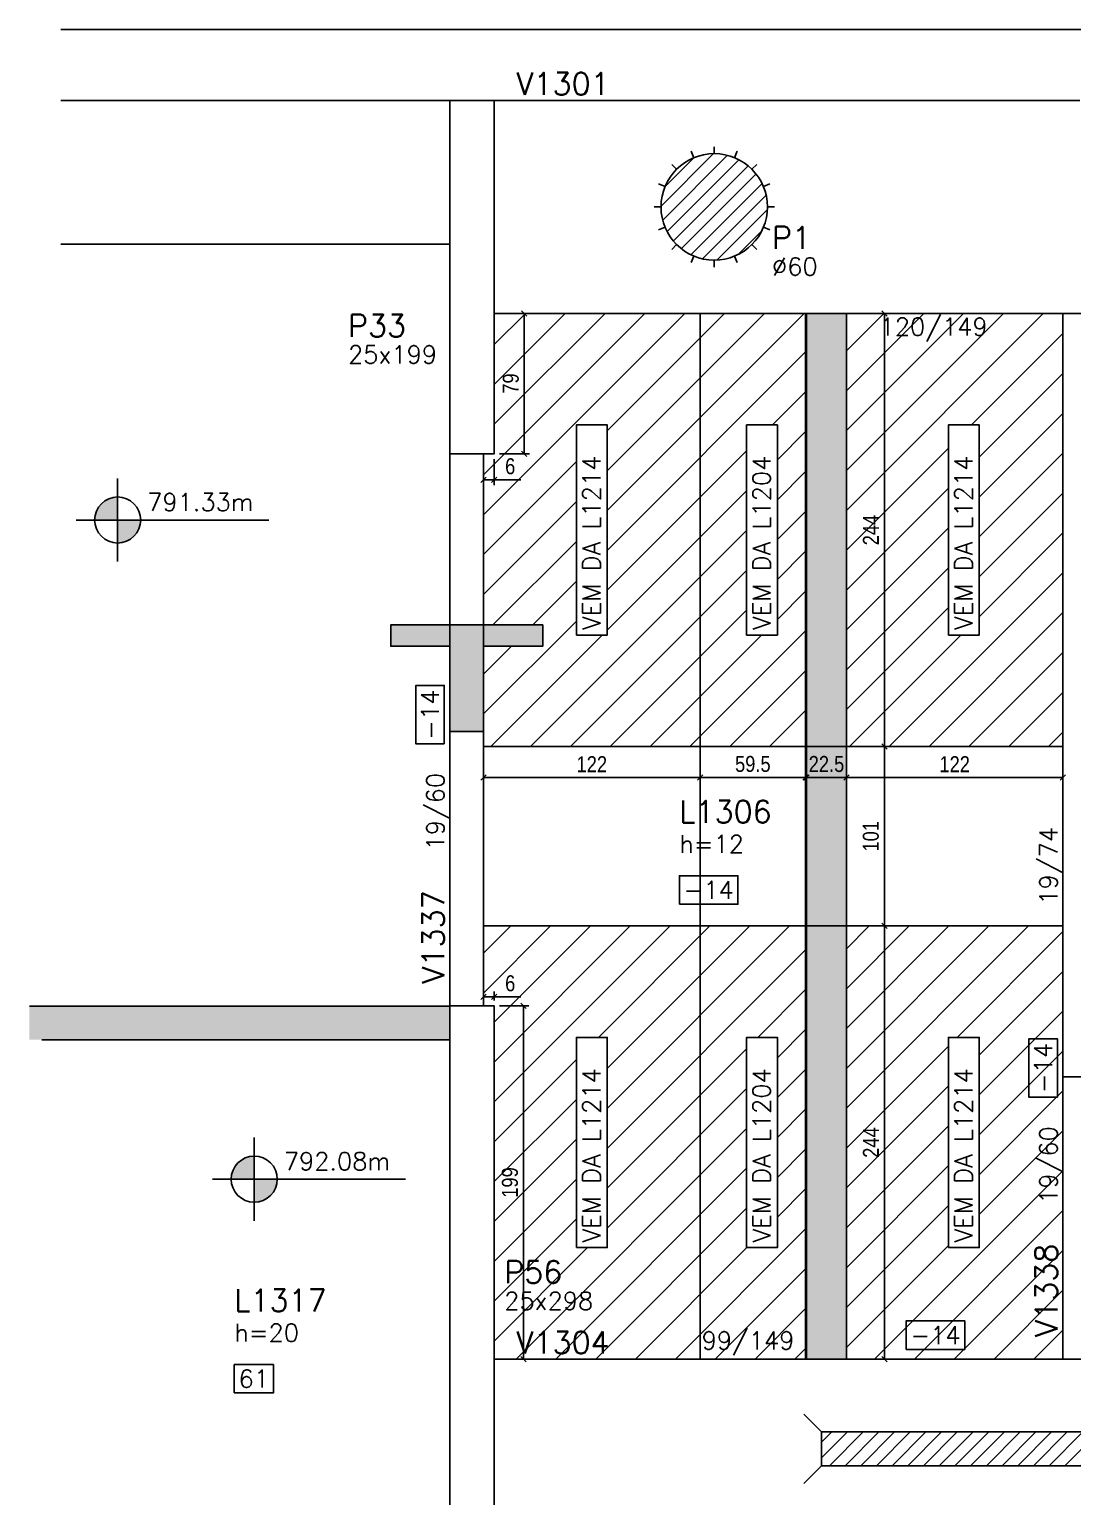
# Model space of a CAD drawing. Extents: x -3557 to 8661, y -614 to 3008.
# Drawn here: x 2381 to 2969, y 1343 to 2170 of the extents above; entities that cross this region are included whole.
import ezdxf
from ezdxf.enums import TextEntityAlignment as Align

# ---------------------------------------------------------------- set-up
doc = ezdxf.new("R2010")
doc.units = 0
for name, color, linetype in [('COTA', 241, 'Continuous'), ('F-CORTE', 4, 'Continuous'), ('F-DESNIVEL-1', 254, 'Continuous'), ('F-LAJES', 3, 'Continuous'), ('F-LAJES-DIM', 2, 'Continuous'), ('F-LAJES-NOME', 4, 'Continuous'), ('F-NÍVEL-PLANTA', 2, 'Continuous'), ('F-PILARES-DIM', 172, 'Continuous'), ('F-PILARES-HACH', 174, 'Continuous'), ('F-PILARES-M', 170, 'Continuous'), ('F-PILARES-N', 170, 'Continuous'), ('F-PILARES-NASCE', 4, 'Continuous'), ('F-PILARES-NOME', 170, 'Continuous'), ('F-PILARES-S', 170, 'Continuous'), ('F-SOLIDO-CORTE', 71, 'Continuous'), ('F-TEXTO', 6, 'Continuous'), ('F-VIGAS', 3, 'Continuous'), ('F-VIGAS-DIM', 2, 'Continuous'), ('F-VIGAS-NOME', 4, 'Continuous'), ('Painéis', 200, 'Continuous')]:
    doc.layers.add(name, color=color, linetype=linetype)
doc.layers.add('F-DESNIVEL-2', color=7, linetype='Continuous', true_color=0xffd1e8)
doc.layers.add('Hachura', color=251, linetype='Continuous', lineweight=9)
doc.styles.add('COTA TECNICA-50', font='techl___.ttf', dxfattribs={"height": 9})
doc.styles.add('MCP', font='romans.shx')
doc.dimstyles.new('COTA PAINEL-50', dxfattribs={"dimtxt": 9, "dimasz": 3, "dimexe": 3, "dimexo": 3, "dimgap": 3, "dimtad": 1, "dimdec": 1, "dimzin": 12, "dimdsep": 46, "dimtxsty": 'COTA TECNICA-50', "dimblk1": 'OBLIQUE', "dimblk2": 'OBLIQUE', "dimsah": 1, "dimcen": 0.9, "dimclrd": 4, "dimclre": 4, "dimclrt": 240, "dimadec": 1, "dimazin": 3, "dimtfac": 1, "dimtdec": 1, "dimtmove": 0, "dimatfit": 3, "dimfxl": 1, "dimtolj": 1, "dimtzin": 12, "dimarcsym": 0})
pattern_1 = [(45, (3857.195, 715.201), (-4.419417, 4.419417), [])]

# ---------------------------------------------------------------- blocks, each defined once
blk = doc.blocks.new('*U519')
at = {"layer": 'F-LAJES-DIM', "color": 1}
blk.add_lwpolyline([(0, 0), (33, 0), (33, 16), (0, 16)], close=True, dxfattribs=at)
at = {"layer": 'F-LAJES-DIM', "style": 'MCP'}
blk.add_attdef('DIM', text='', height=10, dxfattribs=at).set_placement((16.5, 8), align=Align.MIDDLE_CENTER)
blk = doc.blocks.new('*U517')
at = {"layer": 'F-VIGAS-DIM', "color": 1}
blk.add_lwpolyline([(0, 0), (33, 0), (33, 16), (0, 16)], close=True, dxfattribs=at)
at = {"layer": 'F-VIGAS-DIM', "style": 'MCP'}
blk.add_attdef('DIM', text='', height=10, dxfattribs=at).set_placement((16.5, 8), align=Align.MIDDLE_CENTER)
blk = doc.blocks.new('*U488')
at = {"layer": 'F-VIGAS-DIM', "color": 1}
blk.add_lwpolyline([(0, 0), (33, 0), (33, 16), (0, 16)], close=True, dxfattribs=at)
at = {"layer": 'F-VIGAS-DIM', "style": 'MCP'}
blk.add_attdef('DIM', text='', height=10, dxfattribs=at).set_placement((16.5, 8), align=Align.MIDDLE_CENTER)
blk = doc.blocks.new('*U535')
at = {"layer": 'F-VIGAS-DIM', "color": 1}
blk.add_lwpolyline([(0, 0), (33, 0), (33, 16), (0, 16)], close=True, dxfattribs=at)
at = {"layer": 'F-VIGAS-DIM', "style": 'MCP'}
blk.add_attdef('DIM', text='', height=10, dxfattribs=at).set_placement((16.5, 8), align=Align.MIDDLE_CENTER)
blk = doc.blocks.new('Nível - Planta')
at = {"layer": 'F-NÍVEL-PLANTA'}
h = blk.add_hatch(color=71, dxfattribs=at)
h.paths.add_polyline_path([(0, 0), (0, 0.26, 0.414214), (-0.26, 0)])
h.paths.add_polyline_path([(0.26, 0), (0, 0), (0, -0.26, 0.414214)])
for p, q in [((0, -0.469), (0, 0.469)), ((-0.469, 0), (1.704, 0))]:
    blk.add_line(p, q, dxfattribs=at)
blk.add_circle((0, 0), 0.26, dxfattribs=at)
at = {"layer": 'F-TEXTO', "color": 3, "style": 'MCP'}
blk.add_attdef('NÍVEL', (0.333, 0.102), '', height=0.2, dxfattribs=at)
blk = doc.blocks.new('*U508')
at = {"layer": 'F-LAJES-DIM', "color": 1}
blk.add_lwpolyline([(0, 0), (22, 0), (22, 16), (0, 16)], close=True, dxfattribs=at)
at = {"layer": 'F-LAJES-DIM', "style": 'MCP'}
blk.add_attdef('DIM', text='', height=10, dxfattribs=at).set_placement((11, 8), align=Align.MIDDLE_CENTER)
blk = doc.blocks.new('_Oblique')
at = {"color": 0, "linetype": 'ByBlock', "lineweight": -2}
blk.add_line((-0.5, -0.5), (0.5, 0.5), dxfattribs=at)
blk = doc.blocks.new('*D553')
at = {"layer": 'COTA', "color": 4, "lineweight": -2, "transparency": 16777216}
for p, q in [((2637.2, 1762.7), (2637.2, 1745.26)), ((2759.2, 1762.7), (2759.2, 1745.26)), ((2637.2, 1748.26), (2759.2, 1748.26))]:
    blk.add_line(p, q, dxfattribs=at)
at = {"layer": 'Defpoints', "color": 0, "transparency": 16777216}
for p in [(2637.2, 1765.7), (2759.2, 1765.7), (2759.2, 1748.26)]:
    blk.add_point(p, dxfattribs=at)
at = {"layer": 'COTA', "color": 4, "lineweight": -2, "transparency": 16777216, "xscale": 3, "yscale": 3, "zscale": 3, "rotation": 180}
blk.add_blockref('_Oblique', (2637.2, 1748.26), dxfattribs=at)
at = {"layer": 'COTA', "color": 4, "lineweight": -2, "transparency": 16777216, "xscale": 3, "yscale": 3, "zscale": 3}
blk.add_blockref('_Oblique', (2759.2, 1748.26), dxfattribs=at)
at = {"layer": 'COTA', "color": 240, "transparency": 16777216, "insert": (2698.2, 1755.81), "char_height": 9, "attachment_point": 5, "style": 'COTA TECNICA-50'}
blk.add_mtext('\\A1;122', dxfattribs=at)
blk = doc.blocks.new('*D554')
at = {"layer": 'COTA', "color": 4, "lineweight": -2, "transparency": 16777216}
for p, q in [((2759.2, 1762.7), (2759.2, 1745.26)), ((2818.7, 1762.7), (2818.7, 1745.26)), ((2759.2, 1748.26), (2818.7, 1748.26))]:
    blk.add_line(p, q, dxfattribs=at)
at = {"layer": 'Defpoints', "color": 0, "transparency": 16777216}
for p in [(2759.2, 1765.7), (2818.7, 1765.7), (2818.7, 1748.26)]:
    blk.add_point(p, dxfattribs=at)
at = {"layer": 'COTA', "color": 4, "lineweight": -2, "transparency": 16777216, "xscale": 3, "yscale": 3, "zscale": 3, "rotation": 180}
blk.add_blockref('_Oblique', (2759.2, 1748.26), dxfattribs=at)
at = {"layer": 'COTA', "color": 4, "lineweight": -2, "transparency": 16777216, "xscale": 3, "yscale": 3, "zscale": 3}
blk.add_blockref('_Oblique', (2818.7, 1748.26), dxfattribs=at)
at = {"layer": 'COTA', "color": 240, "transparency": 16777216, "insert": (2788.95, 1755.89), "char_height": 9, "attachment_point": 5, "style": 'COTA TECNICA-50'}
blk.add_mtext('\\A1;59.5', dxfattribs=at)
blk = doc.blocks.new('*D555')
at = {"layer": 'COTA', "color": 4, "lineweight": -2, "transparency": 16777216}
for p, q in [((2819.2, 1762.7), (2819.2, 1745.26)), ((2841.7, 1762.7), (2841.7, 1745.26)), ((2819.2, 1748.26), (2841.7, 1748.26))]:
    blk.add_line(p, q, dxfattribs=at)
at = {"layer": 'Defpoints', "color": 0, "transparency": 16777216}
for p in [(2819.2, 1765.7), (2841.7, 1765.7), (2841.7, 1748.26)]:
    blk.add_point(p, dxfattribs=at)
at = {"layer": 'COTA', "color": 4, "lineweight": -2, "transparency": 16777216, "xscale": 3, "yscale": 3, "zscale": 3, "rotation": 180}
blk.add_blockref('_Oblique', (2819.2, 1748.26), dxfattribs=at)
at = {"layer": 'COTA', "color": 4, "lineweight": -2, "transparency": 16777216, "xscale": 3, "yscale": 3, "zscale": 3}
blk.add_blockref('_Oblique', (2841.7, 1748.26), dxfattribs=at)
at = {"layer": 'COTA', "color": 240, "transparency": 16777216, "insert": (2830.45, 1755.86), "char_height": 9, "attachment_point": 5, "style": 'COTA TECNICA-50'}
blk.add_mtext('\\A1;22.5', dxfattribs=at)
blk = doc.blocks.new('*D556')
at = {"layer": 'COTA', "color": 4, "lineweight": -2, "transparency": 16777216}
for p, q in [((2841.7, 1762.7), (2841.7, 1745.26)), ((2963.7, 1762.7), (2963.7, 1745.26)), ((2841.7, 1748.26), (2963.7, 1748.26))]:
    blk.add_line(p, q, dxfattribs=at)
at = {"layer": 'Defpoints', "color": 0, "transparency": 16777216}
for p in [(2841.7, 1765.7), (2963.7, 1765.7), (2963.7, 1748.26)]:
    blk.add_point(p, dxfattribs=at)
at = {"layer": 'COTA', "color": 4, "lineweight": -2, "transparency": 16777216, "xscale": 3, "yscale": 3, "zscale": 3, "rotation": 180}
blk.add_blockref('_Oblique', (2841.7, 1748.26), dxfattribs=at)
at = {"layer": 'COTA', "color": 4, "lineweight": -2, "transparency": 16777216, "xscale": 3, "yscale": 3, "zscale": 3}
blk.add_blockref('_Oblique', (2963.7, 1748.26), dxfattribs=at)
at = {"layer": 'COTA', "color": 240, "transparency": 16777216, "insert": (2902.7, 1755.81), "char_height": 9, "attachment_point": 5, "style": 'COTA TECNICA-50'}
blk.add_mtext('\\A1;122', dxfattribs=at)
blk = doc.blocks.new('*D557')
at = {"layer": 'COTA', "color": 4, "lineweight": -2, "transparency": 16777216}
for p, q in [((2646.2, 2009.7), (2663.16, 2009.7)), ((2660.16, 2009.7), (2660.16, 1930.7)), ((2646.2, 1930.7), (2663.16, 1930.7))]:
    blk.add_line(p, q, dxfattribs=at)
at = {"layer": 'Defpoints', "color": 0, "transparency": 16777216}
for p in [(2643.2, 2009.7), (2643.2, 1930.7), (2660.16, 1930.7)]:
    blk.add_point(p, dxfattribs=at)
at = {"layer": 'COTA', "color": 4, "lineweight": -2, "transparency": 16777216, "xscale": 3, "yscale": 3, "zscale": 3}
for p, rotation in [((2660.16, 2009.7), 90), ((2660.16, 1930.7), 270)]:
    blk.add_blockref('_Oblique', p, dxfattribs=dict(at, rotation=rotation))
at = {"layer": 'COTA', "color": 240, "transparency": 16777216, "insert": (2652.57, 1970.2), "char_height": 9, "attachment_point": 5, "rotation": 90, "style": 'COTA TECNICA-50'}
blk.add_mtext('\\A1;79', dxfattribs=at)
blk = doc.blocks.new('*D558')
at = {"layer": 'COTA', "color": 4, "lineweight": -2, "transparency": 16777216}
for p, q in [((2637.2, 1927.7), (2637.2, 1912.97)), ((2643.2, 1927.7), (2643.2, 1912.97)), ((2637.2, 1915.97), (2643.2, 1915.97)), ((2643.2, 1915.97), (2658.2, 1915.97))]:
    blk.add_line(p, q, dxfattribs=at)
at = {"layer": 'Defpoints', "color": 0, "transparency": 16777216}
for p in [(2637.2, 1930.7), (2643.2, 1930.7), (2643.2, 1915.97)]:
    blk.add_point(p, dxfattribs=at)
at = {"layer": 'COTA', "color": 4, "lineweight": -2, "transparency": 16777216, "xscale": 3, "yscale": 3, "zscale": 3, "rotation": 180}
blk.add_blockref('_Oblique', (2637.2, 1915.97), dxfattribs=at)
at = {"layer": 'COTA', "color": 4, "lineweight": -2, "transparency": 16777216, "xscale": 3, "yscale": 3, "zscale": 3}
blk.add_blockref('_Oblique', (2643.2, 1915.97), dxfattribs=at)
at = {"layer": 'COTA', "color": 240, "transparency": 16777216, "insert": (2652.2, 1923.56), "char_height": 9, "attachment_point": 5, "style": 'COTA TECNICA-50'}
blk.add_mtext('\\A1;6', dxfattribs=at)
blk = doc.blocks.new('*D559')
at = {"layer": 'COTA', "color": 4, "lineweight": -2, "transparency": 16777216}
for p, q in [((2637.2, 1622.7), (2637.2, 1627.75)), ((2637.2, 1624.75), (2643.2, 1624.75)), ((2643.2, 1622.7), (2643.2, 1627.75)), ((2643.2, 1624.75), (2658.2, 1624.75))]:
    blk.add_line(p, q, dxfattribs=at)
at = {"layer": 'Defpoints', "color": 0, "transparency": 16777216}
for p in [(2643.2, 1624.75), (2637.2, 1619.7), (2643.2, 1619.7)]:
    blk.add_point(p, dxfattribs=at)
at = {"layer": 'COTA', "color": 4, "lineweight": -2, "transparency": 16777216, "xscale": 3, "yscale": 3, "zscale": 3, "rotation": 180}
blk.add_blockref('_Oblique', (2637.2, 1624.75), dxfattribs=at)
at = {"layer": 'COTA', "color": 4, "lineweight": -2, "transparency": 16777216, "xscale": 3, "yscale": 3, "zscale": 3}
blk.add_blockref('_Oblique', (2643.2, 1624.75), dxfattribs=at)
at = {"layer": 'COTA', "color": 240, "transparency": 16777216, "insert": (2652.2, 1632.34), "char_height": 9, "attachment_point": 5, "style": 'COTA TECNICA-50'}
blk.add_mtext('\\A1;6', dxfattribs=at)
blk = doc.blocks.new('*D560')
at = {"layer": 'COTA', "color": 4, "lineweight": -2, "transparency": 16777216}
for p, q in [((2646.2, 1619.7), (2662.64, 1619.7)), ((2659.64, 1420.7), (2659.64, 1619.7)), ((2646.2, 1420.7), (2662.64, 1420.7))]:
    blk.add_line(p, q, dxfattribs=at)
at = {"layer": 'Defpoints', "color": 0, "transparency": 16777216}
for p in [(2643.2, 1619.7), (2659.64, 1619.7), (2643.2, 1420.7)]:
    blk.add_point(p, dxfattribs=at)
at = {"layer": 'COTA', "color": 4, "lineweight": -2, "transparency": 16777216, "xscale": 3, "yscale": 3, "zscale": 3}
for p, rotation in [((2659.64, 1619.7), 90), ((2659.64, 1420.7), 270)]:
    blk.add_blockref('_Oblique', p, dxfattribs=dict(at, rotation=rotation))
at = {"layer": 'COTA', "color": 240, "transparency": 16777216, "insert": (2652.07, 1520.2), "char_height": 9, "attachment_point": 5, "rotation": 90, "style": 'COTA TECNICA-50'}
blk.add_mtext('\\A1;199', dxfattribs=at)
blk = doc.blocks.new('*D836')
at = {"layer": 'COTA', "color": 4, "lineweight": -2, "transparency": 16777216}
for p, q in [((2844.7, 1664.7), (2866.06, 1664.7)), ((2863.06, 1420.7), (2863.06, 1664.7)), ((2844.7, 1420.7), (2866.06, 1420.7))]:
    blk.add_line(p, q, dxfattribs=at)
at = {"layer": 'Defpoints', "color": 0, "transparency": 16777216}
for p in [(2841.7, 1664.7), (2863.06, 1664.7), (2841.7, 1420.7)]:
    blk.add_point(p, dxfattribs=at)
at = {"layer": 'COTA', "color": 4, "lineweight": -2, "transparency": 16777216, "xscale": 3, "yscale": 3, "zscale": 3}
for p, rotation in [((2863.06, 1664.7), 90), ((2863.06, 1420.7), 270)]:
    blk.add_blockref('_Oblique', p, dxfattribs=dict(at, rotation=rotation))
at = {"layer": 'COTA', "color": 240, "transparency": 16777216, "insert": (2855.49, 1542.7), "char_height": 9, "attachment_point": 5, "rotation": 90, "style": 'COTA TECNICA-50'}
blk.add_mtext('\\A1;244', dxfattribs=at)
blk = doc.blocks.new('*D837')
at = {"layer": 'COTA', "color": 4, "lineweight": -2, "transparency": 16777216}
for p, q in [((2844.7, 1765.7), (2866.06, 1765.7)), ((2863.06, 1664.7), (2863.06, 1765.7)), ((2844.7, 1664.7), (2866.06, 1664.7))]:
    blk.add_line(p, q, dxfattribs=at)
at = {"layer": 'Defpoints', "color": 0, "transparency": 16777216}
for p in [(2841.7, 1765.7), (2863.06, 1765.7), (2841.7, 1664.7)]:
    blk.add_point(p, dxfattribs=at)
at = {"layer": 'COTA', "color": 4, "lineweight": -2, "transparency": 16777216, "xscale": 3, "yscale": 3, "zscale": 3}
for p, rotation in [((2863.06, 1765.7), 90), ((2863.06, 1664.7), 270)]:
    blk.add_blockref('_Oblique', p, dxfattribs=dict(at, rotation=rotation))
at = {"layer": 'COTA', "color": 240, "transparency": 16777216, "insert": (2855.47, 1715.2), "char_height": 9, "attachment_point": 5, "rotation": 90, "style": 'COTA TECNICA-50'}
blk.add_mtext('\\A1;101', dxfattribs=at)
blk = doc.blocks.new('*D838')
at = {"layer": 'COTA', "color": 4, "lineweight": -2, "transparency": 16777216}
for p, q in [((2844.7, 2009.7), (2866.06, 2009.7)), ((2863.06, 1765.7), (2863.06, 2009.7)), ((2844.7, 1765.7), (2866.06, 1765.7))]:
    blk.add_line(p, q, dxfattribs=at)
at = {"layer": 'Defpoints', "color": 0, "transparency": 16777216}
for p in [(2841.7, 2009.7), (2863.06, 2009.7), (2841.7, 1765.7)]:
    blk.add_point(p, dxfattribs=at)
at = {"layer": 'COTA', "color": 4, "lineweight": -2, "transparency": 16777216, "xscale": 3, "yscale": 3, "zscale": 3}
for p, rotation in [((2863.06, 2009.7), 90), ((2863.06, 1765.7), 270)]:
    blk.add_blockref('_Oblique', p, dxfattribs=dict(at, rotation=rotation))
at = {"layer": 'COTA', "color": 240, "transparency": 16777216, "insert": (2855.49, 1887.7), "char_height": 9, "attachment_point": 5, "rotation": 90, "style": 'COTA TECNICA-50'}
blk.add_mtext('\\A1;244', dxfattribs=at)

msp = doc.modelspace()

# ---------------------------------------------------------------- hatches: boundary and pattern name
at = {"layer": 'F-PILARES-HACH', "linetype": 'Continuous'}
h = msp.add_hatch(dxfattribs=at)
h.set_pattern_fill('ANSI31', color=256, scale=50, style=0)
h.set_pattern_definition(pattern_1)
edge = h.paths.add_edge_path()
edge.add_arc((2767.2, 2069.7), 30, 0, 360)
h = msp.add_hatch(dxfattribs=at)
h.set_pattern_fill('ANSI31', color=256, scale=50, style=0)
h.set_pattern_definition(pattern_1)
h.paths.add_polyline_path([(2827.7, 1360.7), (3026.7, 1360.7), (3026.7, 1379.7), (2827.7, 1379.7)], flags=16)
at = {"layer": 'F-SOLIDO-CORTE', "linetype": 'Continuous'}
msp.add_hatch(color=256, dxfattribs=at).paths.add_polyline_path([(2618.2, 1774.25), (2637.2, 1774.25), (2637.2, 1822.25), (2670.55, 1822.25), (2670.55, 1834.25), (2618.2, 1834.25), (2584.85, 1834.25), (2584.85, 1822.25), (2618.2, 1822.25)], flags=16)
at = {"layer": 'Hachura', "linetype": 'ByBlock'}
h = msp.add_hatch(dxfattribs=at)
h.set_pattern_fill('ANSI31', color=256, scale=5)
h.paths.add_polyline_path([(2689.53, 1828.51), (2706.86, 1828.51), (2706.86, 1946.89), (2689.53, 1946.89)], flags=16)
h.paths.add_polyline_path([(2759.2, 2009.7), (2643.2, 2009.7), (2643.2, 1930.7), (2637.2, 1930.7), (2637.2, 1834.25), (2670.55, 1834.25), (2670.55, 1822.25), (2637.2, 1822.25), (2637.2, 1765.7), (2759.2, 1765.7)])
h.paths.add_polyline_path([(2818.7, 2009.7), (2767.2, 2009.7), (2759.2, 2009.7), (2759.2, 1765.7), (2818.7, 1765.7)])
h.paths.add_polyline_path([(2963.7, 1765.7), (2963.7, 2009.7), (2841.7, 2009.7), (2841.7, 1765.7)])
h.paths.add_polyline_path([(2841.7, 1664.7), (2841.7, 1420.7), (2963.7, 1420.7), (2963.7, 1589.2), (2963.7, 1664.7)])
h.paths.add_polyline_path([(2818.7, 1664.7), (2759.2, 1664.7), (2759.2, 1420.7), (2818.7, 1420.7)])
h.paths.add_polyline_path([(2637.2, 1664.7), (2637.2, 1619.7), (2643.2, 1619.7), (2643.2, 1420.7), (2759.2, 1420.7), (2759.2, 1664.7)])
h.paths.add_polyline_path([(2785.43, 1828.51), (2802.77, 1828.51), (2802.77, 1946.89), (2785.43, 1946.89)], flags=16)
h.paths.add_polyline_path([(2916.52, 1946.89), (2899.18, 1946.89), (2899.18, 1828.51), (2916.52, 1828.51)], flags=16)
h.paths.add_polyline_path([(2916.52, 1601.89), (2899.18, 1601.89), (2899.18, 1483.51), (2916.52, 1483.51)], flags=16)
h.paths.add_polyline_path([(2802.77, 1601.89), (2785.43, 1601.89), (2785.43, 1483.51), (2802.77, 1483.51)], flags=16)
h.paths.add_polyline_path([(2689.53, 1483.51), (2706.86, 1483.51), (2706.86, 1601.89), (2689.53, 1601.89)], flags=16)
h = msp.add_hatch(color=256, dxfattribs=at)
h.dxf.hatch_style = 1
h.paths.add_polyline_path([(2819.2, 1664.7), (2841.7, 1664.7), (2841.7, 1765.7), (2819.2, 1765.7)])
h.paths.add_polyline_path([(2819.2, 1420.7), (2824.7, 1420.7), (2841.7, 1420.7), (2841.7, 1664.7), (2819.2, 1664.7)])
h.paths.add_polyline_path([(2819.2, 1765.7), (2841.7, 1765.7), (2841.7, 2009.7), (2819.2, 2009.7)])

# ---------------------------------------------------------------- linework, layer by layer
at = {"linetype": 'Continuous'}
for points in [[(2689.53, 1828.51), (2689.53, 1946.89), (2706.86, 1946.89), (2706.86, 1828.51)], [(2785.43, 1828.51), (2785.43, 1946.89), (2802.77, 1946.89), (2802.77, 1828.51)], [(2899.18, 1828.51), (2899.18, 1946.89), (2916.52, 1946.89), (2916.52, 1828.51)], [(2689.53, 1483.51), (2689.53, 1601.89), (2706.86, 1601.89), (2706.86, 1483.51)], [(2785.43, 1483.51), (2785.43, 1601.89), (2802.77, 1601.89), (2802.77, 1483.51)], [(2899.18, 1483.51), (2899.18, 1601.89), (2916.52, 1601.89), (2916.52, 1483.51)]]:
    msp.add_lwpolyline(points, close=True, dxfattribs=at)
at = {"layer": 'F-CORTE', "linetype": 'Continuous'}
for points in [[(2670.55, 1834.25), (2618.2, 1834.25), (2584.85, 1834.25)], [(2584.85, 1822.25), (2618.2, 1822.25), (2618.2, 1774.25), (2637.2, 1774.25), (2637.2, 1822.25), (2670.55, 1822.25)]]:
    msp.add_lwpolyline(points, dxfattribs=at)
at = {"layer": 'F-DESNIVEL-1'}
for points in [[(2381.2, 1600.6), (2618.1, 1600.6), (2618.1, 1619.6)], [(2381.2, 1600.6), (2618.1, 1619.6), (2381.2, 1619.6)]]:
    msp.add_solid(points, dxfattribs=at)
at = {"layer": 'F-DESNIVEL-2', "linetype": 'Continuous'}
msp.add_solid([(2618.2, 1600.7), (2618.2, 1340.7), (2618.2, 1600.7)], dxfattribs=at)
at = {"layer": 'F-LAJES', "linetype": 'Continuous'}
msp.add_line((2398.88, 2169.7), (7119.7, 2169.7), dxfattribs=at)
at = {"layer": 'F-PILARES-M', "linetype": 'Continuous'}
msp.add_lwpolyline([(2618.2, 1930.7), (2643.2, 1930.7), (2643.2, 2129.7), (2618.2, 2129.7), (2618.2, 1930.7)], dxfattribs=at)
at = {"layer": 'F-PILARES-N', "linetype": 'Continuous'}
msp.add_lwpolyline([(2827.7, 1360.7), (3026.7, 1360.7), (3026.7, 1379.7), (2827.7, 1379.7), (2827.7, 1360.7)], dxfattribs=at)
msp.add_circle((2767.2, 2069.7), 30, dxfattribs=at)
at = {"layer": 'F-PILARES-NASCE', "linetype": 'Continuous'}
for p, q in [((2755.71, 2097.42), (2754.22, 2101.02)), ((2767.2, 2099.7), (2767.2, 2103.6)), ((2778.68, 2097.42), (2780.17, 2101.02)), ((2745.98, 2090.91), (2743.22, 2093.67)), ((2788.41, 2090.91), (2791.17, 2093.67)), ((2739.48, 2081.18), (2735.87, 2082.67)), ((2794.91, 2081.18), (2798.52, 2082.67)), ((2737.2, 2069.7), (2733.29, 2069.7)), ((2797.2, 2069.7), (2801.1, 2069.7)), ((2739.48, 2058.22), (2735.87, 2056.73)), ((2794.91, 2058.22), (2798.52, 2056.73)), ((2745.98, 2048.49), (2743.22, 2045.73)), ((2755.71, 2041.98), (2754.22, 2038.38)), ((2778.68, 2041.98), (2780.17, 2038.38)), ((2788.41, 2048.49), (2791.17, 2045.73)), ((2767.2, 2039.7), (2767.2, 2035.8)), ((2827.7, 1379.7), (2817.7, 1389.7)), ((2827.7, 1360.7), (2817.7, 1350.7))]:
    msp.add_line(p, q, dxfattribs=at)
at = {"layer": 'F-PILARES-S', "linetype": 'Continuous'}
msp.add_lwpolyline([(2618.2, 1321.7), (2643.2, 1321.7), (2643.2, 1619.7), (2618.2, 1619.7), (2618.2, 1321.7)], dxfattribs=at)
at = {"layer": 'F-SOLIDO-CORTE', "linetype": 'Continuous'}
msp.add_lwpolyline([(2618.2, 1774.25), (2637.2, 1774.25), (2637.2, 1822.25), (2670.55, 1822.25), (2670.55, 1834.25), (2618.2, 1834.25), (2584.85, 1834.25), (2584.85, 1822.25), (2618.2, 1822.25), (2618.2, 1774.25)], dxfattribs=at)
at = {"layer": 'F-VIGAS'}
for points in [[(2618.2, 2129.7), (2398.88, 2129.7)], [(2767.2, 2129.7), (2643.2, 2129.7)], [(2973.2, 2129.7), (2767.2, 2129.7)], [(2398.88, 2048.7), (2618.2, 2048.7)], [(2643.2, 2009.7), (2767.2, 2009.7)], [(2767.2, 2009.7), (2963.7, 2009.7)], [(2963.7, 2009.7), (2963.7, 1589.2)], [(2982.7, 2009.7), (2963.7, 2009.7)], [(2618.2, 1930.7), (2618.2, 1619.7)], [(2637.2, 1619.7), (2637.2, 1930.7)], [(2618.2, 1619.6), (2381.2, 1619.6)], [(2388.2, 1600.6), (2618.2, 1600.6)], [(2963.7, 1589.2), (2963.7, 1420.7)], [(2963.7, 1579.7), (3298.2, 1579.7)], [(2824.7, 1420.7), (2643.2, 1420.7)], [(2963.7, 1420.7), (2824.7, 1420.7)], [(2982.7, 1420.7), (2963.7, 1420.7)]]:
    msp.add_lwpolyline(points, dxfattribs=at)
at = {"layer": 'Painéis'}
for points in [[(2759.2, 1420.7), (2759.2, 2009.7)], [(2818.7, 2009.7), (2818.7, 1420.7)], [(2819.2, 2009.7), (2819.2, 1420.7)], [(2841.7, 2009.7), (2841.7, 1420.7)], [(2637.2, 1765.7), (2963.7, 1765.7)], [(2963.7, 1664.7), (2637.2, 1664.7)]]:
    msp.add_lwpolyline(points, dxfattribs=at)

# ---------------------------------------------------------------- block references
at = {"layer": 'F-LAJES-DIM', "linetype": 'Continuous'}
for name, p, values in [('*U519', (2747.53, 1676.93), {'DIM': '-14'}), ('*U508', (2496.72, 1401.68), {'DIM': '61'})]:
    msp.add_blockref(name, p, dxfattribs=at).add_auto_attribs(values)
at = {"layer": 'F-NÍVEL-PLANTA', "linetype": 'Continuous', "xscale": 50, "yscale": 50, "zscale": 50}
for p, values in [((2430.97, 1893.34), {'NÍVEL': '791.33m'}), ((2507.96, 1522.08), {'NÍVEL': '792.08m'})]:
    msp.add_blockref('Nível - Planta', p, dxfattribs=at).add_auto_attribs(values)
at = {"layer": 'F-VIGAS-DIM', "linetype": 'Continuous', "rotation": 90}
for name, p in [('*U517', (2615.07, 1767.2)), ('*U488', (2960.57, 1568.2))]:
    msp.add_blockref(name, p, dxfattribs=at).add_auto_attribs({'DIM': '-14'})
at = {"layer": 'F-VIGAS-DIM', "linetype": 'Continuous'}
msp.add_blockref('*U535', (2875.35, 1426.2), dxfattribs=at).add_auto_attribs({'DIM': '-14'})

# ---------------------------------------------------------------- texts
at = {"linetype": 'Continuous', "style": 'MCP'}
for s, p in [('VEM DA L1214', (2703, 1831.41)), ('VEM DA L1204', (2798.9, 1831.41)), ('VEM DA L1214', (2912.65, 1831.41)), ('VEM DA L1214', (2703, 1486.41)), ('VEM DA L1204', (2798.9, 1486.41)), ('VEM DA L1214', (2912.65, 1486.41))]:
    msp.add_text(s, height=10, rotation=90, dxfattribs=at).set_placement(p)
at = {"layer": 'F-LAJES-DIM', "linetype": 'Continuous', "style": 'MCP'}
for s, p in [('h=12', (2747.53, 1705.83)), ('h=20', (2496.72, 1430.58))]:
    msp.add_text(s, height=10, dxfattribs=at).set_placement(p)
at = {"layer": 'F-LAJES-NOME', "linetype": 'Continuous', "style": 'MCP'}
for s, p in [('L1306', (2747.53, 1722.83)), ('L1317', (2496.72, 1447.58))]:
    msp.add_text(s, height=12.5, dxfattribs=at).set_placement(p)
at = {"layer": 'F-PILARES-DIM', "linetype": 'Continuous', "style": 'MCP'}
for s, p in [('%%c60', (2799.74, 2031.1)), ('25x199', (2560.83, 1981.54)), ('25x298', (2648.85, 1448.52))]:
    msp.add_text(s, height=10, dxfattribs=at).set_placement(p)
at = {"layer": 'F-PILARES-NOME', "linetype": 'Continuous', "style": 'MCP'}
for s, p in [('P1', (2799.74, 2046.1)), ('P33', (2560.83, 1996.54)), ('P56', (2648.85, 1463.52))]:
    msp.add_text(s, height=12.5, dxfattribs=at).set_placement(p)
at = {"layer": 'F-VIGAS-DIM', "linetype": 'Continuous', "style": 'MCP'}
for s, p in [('120/149', (2860.4, 1997.2)), ('99/149', (2760.11, 1426.2))]:
    msp.add_text(s, height=10, dxfattribs=at).set_placement(p)
for s, p in [('19/60', (2615.07, 1707.2)), ('19/74', (2960.57, 1676.7)), ('19/60', (2960.57, 1508.2))]:
    msp.add_text(s, height=10, rotation=90, dxfattribs=at).set_placement(p)
at = {"layer": 'F-VIGAS-NOME', "linetype": 'Continuous', "style": 'MCP'}
for s, p in [('V1301', (2655.7, 2132.83)), ('V1304', (2655.7, 1423.83))]:
    msp.add_text(s, height=12.5, dxfattribs=at).set_placement(p)
for s, p in [('V1337', (2615.07, 1632.2)), ('V1338', (2960.57, 1433.2))]:
    msp.add_text(s, height=12.5, rotation=90, dxfattribs=at).set_placement(p)

# ---------------------------------------------------------------- dimensions: what is measured, and where the dimension line sits
at = {"layer": 'COTA'}
for base, p1, p2, picture, middle in [((2660.16, 1930.7), (2643.2, 2009.7), (2643.2, 1930.7), '*D557', (2652.57, 1970.2)), ((2863.06, 1664.7), (2841.7, 1420.7), (2841.7, 1664.7), '*D836', (2855.49, 1542.7)), ((2659.64, 1619.7), (2643.2, 1420.7), (2643.2, 1619.7), '*D560', (2652.07, 1520.2))]:
    dim = msp.add_linear_dim(base=base, p1=p1, p2=p2, angle=90, dimstyle='COTA PAINEL-50', dxfattribs=at)
    dim.commit()
    dim.dimension.update_dxf_attribs({"geometry": picture, "text_midpoint": middle})
for base, p1, p2, picture, middle in [((2863.06, 2009.7), (2841.7, 1765.7), (2841.7, 2009.7), '*D838', (2855.49, 1887.7)), ((2863.06, 1765.7), (2841.7, 1664.7), (2841.7, 1765.7), '*D837', (2855.47, 1715.2))]:
    dim = msp.add_linear_dim(base=base, p1=p1, p2=p2, angle=90, dimstyle='COTA PAINEL-50', override={"dimtmove": 1}, dxfattribs=at)
    dim.commit()
    dim.dimension.update_dxf_attribs({"geometry": picture, "text_midpoint": middle})
for base, p1, p2, picture, middle in [((2643.2, 1915.97), (2637.2, 1930.7), (2643.2, 1930.7), '*D558', (2652.2, 1923.56)), ((2759.2, 1748.26), (2637.2, 1765.7), (2759.2, 1765.7), '*D553', (2698.2, 1755.81)), ((2643.2, 1624.75), (2637.2, 1619.7), (2643.2, 1619.7), '*D559', (2652.2, 1632.34))]:
    dim = msp.add_linear_dim(base=base, p1=p1, p2=p2, dimstyle='COTA PAINEL-50', dxfattribs=at)
    dim.commit()
    dim.dimension.update_dxf_attribs({"geometry": picture, "text_midpoint": middle})
for base, p1, p2, picture, middle in [((2818.7, 1748.26), (2759.2, 1765.7), (2818.7, 1765.7), '*D554', (2788.95, 1755.89)), ((2963.7, 1748.26), (2841.7, 1765.7), (2963.7, 1765.7), '*D556', (2902.7, 1755.81))]:
    dim = msp.add_linear_dim(base=base, p1=p1, p2=p2, dimstyle='COTA PAINEL-50', override={"dimtmove": 1}, dxfattribs=at)
    dim.commit()
    dim.dimension.update_dxf_attribs({"geometry": picture, "text_midpoint": middle})
dim = msp.add_linear_dim(base=(2841.7, 1748.26), p1=(2819.2, 1765.7), p2=(2841.7, 1765.7), dimstyle='COTA PAINEL-50', dxfattribs=at)
dim.commit()
dim.dimension.update_dxf_attribs({"geometry": '*D555', "text_midpoint": (2830.45, 1748.26), "dimtype": 160})

doc.saveas('drawing.dxf')
